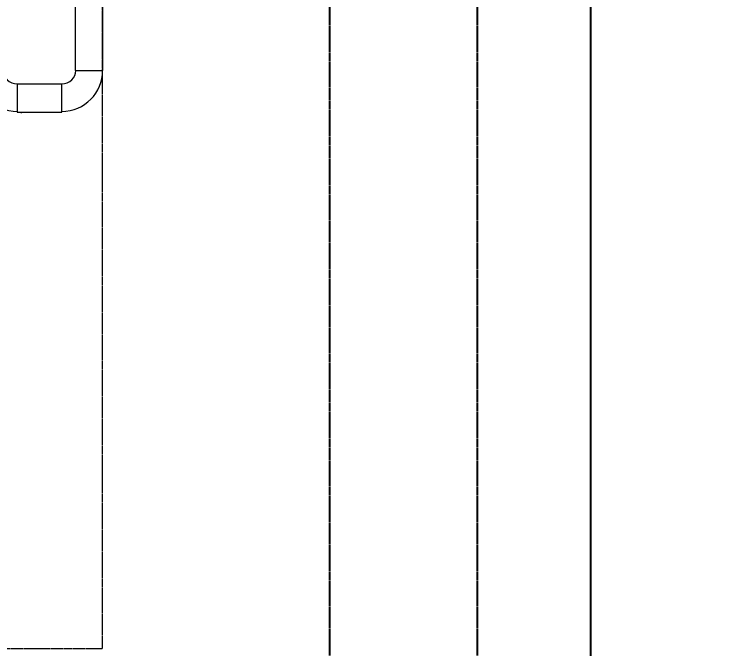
# Model space of a CAD drawing. Header units: millimetres. Extents: x -9013 to 516, y -36629 to 6082.
# Drawn here: x -3336.7 to -3020, y -26424.7 to -26145.3 of the extents above; entities that cross this region are included whole.
import ezdxf

# ---------------------------------------------------------------- set-up
doc = ezdxf.new("R2010")
doc.units = ezdxf.units.MM
doc.header["$LTSCALE"] = 0.05
doc.linetypes.add('CENTER', pattern=[50.8, 31.75, -6.35, 6.35, -6.35])
doc.linetypes.add('CENTER2', pattern=[28.575, 19.05, -3.175, 3.175, -3.175])
doc.layers.get('0').update_dxf_attribs({"lineweight": 18})
doc.layers.get('Defpoints').update_dxf_attribs({"color": 140, "lineweight": 18})
for name, color, linetype in [('1', 7, 'Continuous'), ('2CONC', 4, 'Continuous'), ('HWAT___5CS', 3, 'CENTER2')]:
    doc.layers.add(name, color=color, linetype=linetype)
doc.layers.add('G-Anno-Std-Cntr', color=1, linetype='CENTER2', lineweight=18)
doc.styles.add('trebuchet_MS', font='trebuc.ttf')
doc.dimstyles.new('MGP', dxfattribs={"dimtxt": 2.5, "dimasz": 2.5, "dimexe": 1.25, "dimexo": 0.625, "dimtad": 1, "dimdec": 0, "dimtxsty": 'trebuchet_MS', "dimcen": 2.5, "dimclrt": 7, "dimadec": 0, "dimazin": 0, "dimtfac": 1, "dimtdec": 0, "dimtmove": 0, "dimatfit": 3, "dimfxl": 1.148294, "dimfxlon": 1, "dimarcsym": 2})

# ---------------------------------------------------------------- blocks, each defined once
blk = doc.blocks.new('*D591')
at = {"color": 0, "lineweight": -2, "transparency": 16777216}
for p, q in [((-2994.95, -26424.67), (-2867.12, -26424.67)), ((-2880.12, -26499.67), (-2880.12, -26449.67)), ((-2994.95, -26524.67), (-2867.12, -26524.67))]:
    blk.add_line(p, q, dxfattribs=at)
at = {"color": 0, "transparency": 16777216}
for points in [[(-2884.28, -26449.67), (-2875.95, -26449.67), (-2880.12, -26424.67)], [(-2884.28, -26499.67), (-2875.95, -26499.67), (-2880.12, -26524.67)]]:
    blk.add_solid(points, dxfattribs=at)
at = {"layer": 'Defpoints', "color": 0, "transparency": 16777216}
for p in [(-3321, -26424.67), (-2880.12, -26424.67), (-3321, -26524.67)]:
    blk.add_point(p, dxfattribs=at)
at = {"color": 7, "transparency": 16777216, "insert": (-2898.84, -26474.67), "char_height": 25, "attachment_point": 5, "rotation": 90, "style": 'trebuchet_MS'}
blk.add_mtext('100', dxfattribs=at)
blk = doc.blocks.new('*D592')
at = {"color": 0, "lineweight": -2, "transparency": 16777216}
for p, q in [((-2994.95, -25974.67), (-2867.12, -25974.67)), ((-2880.12, -26399.67), (-2880.12, -25999.67)), ((-2994.95, -26424.67), (-2867.12, -26424.67))]:
    blk.add_line(p, q, dxfattribs=at)
at = {"color": 0, "transparency": 16777216}
for points in [[(-2884.28, -25999.67), (-2875.95, -25999.67), (-2880.12, -25974.67)], [(-2884.28, -26399.67), (-2875.95, -26399.67), (-2880.12, -26424.67)]]:
    blk.add_solid(points, dxfattribs=at)
at = {"layer": 'Defpoints', "color": 0, "transparency": 16777216}
for p in [(-3321, -25974.67), (-2880.12, -25974.67), (-3321, -26424.67)]:
    blk.add_point(p, dxfattribs=at)
at = {"color": 7, "transparency": 16777216, "insert": (-2898.84, -26199.67), "char_height": 25, "attachment_point": 5, "rotation": 90, "style": 'trebuchet_MS'}
blk.add_mtext('450', dxfattribs=at)
blk = doc.blocks.new('*D596')
at = {"color": 0, "lineweight": -2, "transparency": 16777216}
for p, q in [((-2831.27, -25874.67), (-2703.44, -25874.67)), ((-2716.44, -25899.67), (-2716.44, -28199.67)), ((-2831.27, -28224.67), (-2703.44, -28224.67))]:
    blk.add_line(p, q, dxfattribs=at)
at = {"color": 0, "transparency": 16777216}
for points in [[(-2720.61, -25899.67), (-2712.27, -25899.67), (-2716.44, -25874.67)], [(-2720.61, -28199.67), (-2712.27, -28199.67), (-2716.44, -28224.67)]]:
    blk.add_solid(points, dxfattribs=at)
at = {"layer": 'Defpoints', "color": 0, "transparency": 16777216}
for p in [(-3082.85, -25874.67), (-3082.85, -28224.67), (-2716.44, -28224.67)]:
    blk.add_point(p, dxfattribs=at)
at = {"color": 7, "transparency": 16777216, "insert": (-2735.16, -27049.67), "char_height": 25, "attachment_point": 5, "rotation": 90, "style": 'trebuchet_MS'}
blk.add_mtext('2350', dxfattribs=at)
blk = doc.blocks.new('gas meter 1')
at = {"layer": '1', "color": 42, "lineweight": 9}
for points in [[(-6242.32, 3115), (-6242.32, 3001.6)], [(-6230.2, 3115), (-6230.2, 3001.6)], [(-6267.74, 2995.74), (-6248.19, 2995.74)], [(-6267.74, 2983.22), (-6248.19, 2983.22)]]:
    blk.add_lwpolyline(points, dxfattribs=at)
at = {"layer": '1', "color": 0, "lineweight": 5}
for points in [[(-6242.32, 3001.6), (-6230.2, 3001.6)], [(-6267.74, 2995.74), (-6267.74, 2983.22)], [(-6248.19, 2983.22), (-6248.19, 2995.74)], [(-6266.17, 2982.83), (-6265.78, 2983.22)]]:
    blk.add_lwpolyline(points, dxfattribs=at)
at = {"layer": '1', "color": 42, "lineweight": 9}
for points in [[(-6285.72, 3001.6), (-6285.72, 2991.83), (-6277.9, 2983.62), (-6267.74, 2983.62)], [(-6273.99, 3001.6), (-6273.99, 2998.47), (-6271.25, 2995.74), (-6267.74, 2995.74)], [(-6248.19, 2995.74), (-6244.67, 2995.74), (-6241.93, 2998.47), (-6241.93, 3001.6)], [(-6248.19, 2983.62), (-6238.02, 2983.62), (-6230.2, 2991.83), (-6230.2, 3001.6)]]:
    blk.add_open_spline(points, degree=3, dxfattribs=at)
at = {"layer": 'G-Anno-Std-Cntr'}
blk.add_lwpolyline([(-6480.2, 2746.98), (-6230.2, 2746.98), (-6230.2, 3196.98), (-6480.2, 3196.98)], close=True, dxfattribs=at)

msp = doc.modelspace()

# ---------------------------------------------------------------- linework, layer by layer
at = {"layer": '2CONC', "lineweight": -3}
msp.add_line((-3082.85, -28224.67), (-3082.85, -25874.67), dxfattribs=at)
at = {"layer": 'HWAT___5CS', "color": 2}
for p, q in [((-3197.85, -28224.67), (-3197.85, -25874.67)), ((-3132.85, -28224.67), (-3132.85, -25874.67))]:
    msp.add_line(p, q, dxfattribs=at)

# ---------------------------------------------------------------- block references
at = {"layer": 'G-Anno-Std-Cntr', "color": 7, "linetype": 'CENTER'}
msp.add_blockref('gas meter 1', (2932.35, -29171.65), dxfattribs=at)

# ---------------------------------------------------------------- dimensions: what is measured, and where the dimension line sits
for base, p1, p2, picture, middle in [((-2716.44, -28224.67), (-3082.85, -25874.67), (-3082.85, -28224.67), '*D596', (-2735.16, -27049.67)), ((-2880.12, -25974.67), (-3321, -26424.67), (-3321, -25974.67), '*D592', (-2898.84, -26199.67)), ((-2880.12, -26424.67), (-3321, -26524.67), (-3321, -26424.67), '*D591', (-2898.84, -26474.67))]:
    dim = msp.add_linear_dim(base=base, p1=p1, p2=p2, angle=90, dimstyle='MGP', override={"dimscale": 100, "dimtxt": 0.25, "dimasz": 0.25, "dimexe": 0.13, "dimexo": 0.06, "dimgap": 0.06, "dimarcsym": 1})
    dim.commit()
    dim.dimension.update_dxf_attribs({"geometry": picture, "text_midpoint": middle})

doc.saveas('drawing.dxf')
